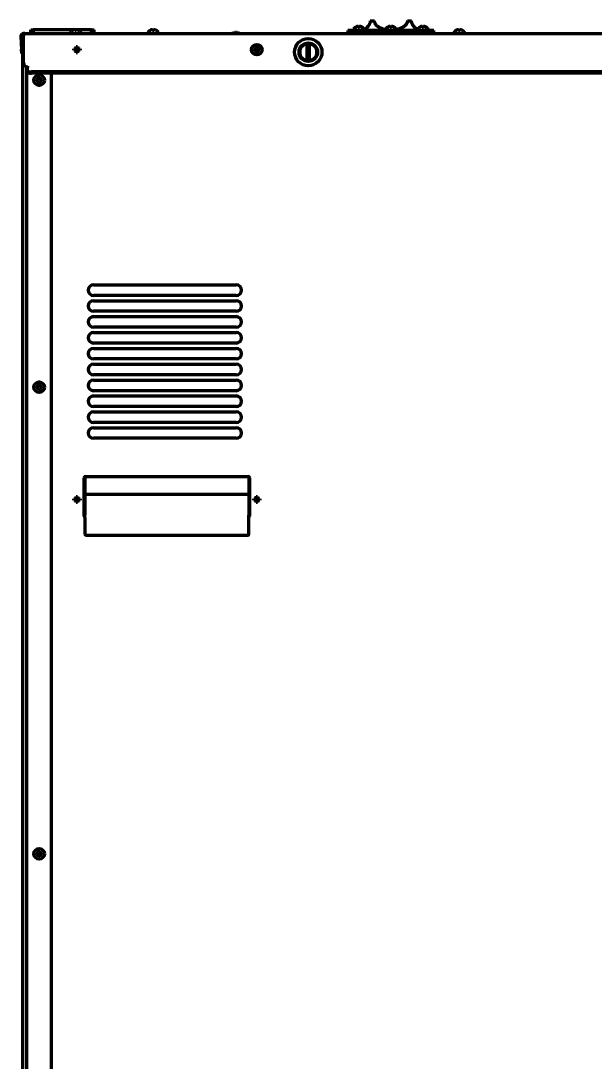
# Model space of a CAD drawing. Header units: inches. Extents: x -3077 to 7201, y 316 to 5463.
# Drawn here: x 6270 to 6705, y 2975 to 3762 of the extents above; entities that cross this region are included whole.
import ezdxf

# ---------------------------------------------------------------- set-up
doc = ezdxf.new("R2010")
doc.units = ezdxf.units.IN

msp = doc.modelspace()

# ---------------------------------------------------------------- linework, layer by layer
at = {"linetype": 'Continuous', "lineweight": 70}
for p, q in [((6277.71, 3755.26), (6279.71, 3755.26)), ((6277.71, 3752.26), (6277.71, 3755.26)), ((6310.62, 3755.26), (6279.71, 3755.26)), ((6279.71, 3752.26), (6279.71, 3755.26)), ((6312.21, 3755.26), (6311.21, 3755.26)), ((6323.71, 3755.26), (6312.79, 3755.26)), ((6323.71, 3755.26), (6325.71, 3755.26)), ((6323.71, 3752.26), (6323.71, 3755.26)), ((6325.71, 3752.26), (6325.71, 3755.26)), ((6521.96, 3755.36), (6521.96, 3755.16)), ((6523.66, 3757.2), (6523.66, 3757.23)), ((6528.26, 3757.23), (6528.26, 3757.2)), ((6529.96, 3755.16), (6529.96, 3755.36)), ((6530.21, 3754.96), (6530.21, 3754.75)), ((6534.59, 3761.96), (6537.71, 3761.96)), ((6546.21, 3755.36), (6546.21, 3755.16)), ((6547.91, 3757.2), (6547.91, 3757.23)), ((6552.51, 3757.23), (6552.51, 3757.2)), ((6554.21, 3755.16), (6554.21, 3755.36)), ((6562.71, 3761.96), (6565.82, 3761.96)), ((6570.21, 3754.75), (6570.21, 3754.96)), ((6570.45, 3755.36), (6570.45, 3755.16)), ((6572.15, 3757.2), (6572.15, 3757.23)), ((6576.75, 3757.23), (6576.75, 3757.2)), ((6578.45, 3755.16), (6578.45, 3755.36)), ((6270.21, 3750.15), (6270.73, 3740.25)), ((6271.21, 3750.2), (6271.73, 3740.3)), ((6271.71, 3750.76), (6272.38, 3750.76)), ((6271.71, 3750.76), (6271.71, 3747.76)), ((6271.71, 3749.16), (6272.21, 3749.16)), ((6271.71, 3740.68), (6271.71, 3749.16)), ((6273.21, 3752.26), (6272.21, 3752.26)), ((6272.21, 3730.26), (6272.21, 3750.26)), ((6273.21, 3752.26), (7162.21, 3752.26)), ((6307.71, 3752.86), (6307.71, 3752.66)), ((6309.41, 3754.7), (6309.41, 3754.73)), ((6314.01, 3754.73), (6314.01, 3754.7)), ((6315.71, 3752.66), (6315.71, 3752.86)), ((6366.31, 3752.86), (6366.31, 3752.66)), ((6368.01, 3754.7), (6368.01, 3754.73)), ((6372.61, 3754.73), (6372.61, 3754.7)), ((6374.31, 3752.66), (6374.31, 3752.86)), ((6431.08, 3752.73), (6431.08, 3752.75)), ((6432.58, 3752.73), (6432.58, 3753.13)), ((6433.33, 3753.13), (6433.33, 3752.73)), ((6434.83, 3752.75), (6434.83, 3752.73)), ((6533.71, 3753.26), (6517.21, 3753.26)), ((6517.21, 3753.26), (6517.21, 3752.26)), ((6582.71, 3754.76), (6517.71, 3754.76)), ((6517.71, 3754.76), (6517.71, 3753.26)), ((6583.21, 3753.26), (6533.71, 3753.26)), ((6582.71, 3753.26), (6582.71, 3754.76)), ((6583.21, 3752.26), (6583.21, 3753.26)), ((6597.91, 3752.86), (6597.91, 3752.66)), ((6599.61, 3754.7), (6599.61, 3754.73)), ((6604.21, 3754.73), (6604.21, 3754.7)), ((6605.91, 3752.66), (6605.91, 3752.86)), ((6270.88, 3737.26), (6270.73, 3740.25)), ((6271.73, 3740.3), (6271.88, 3737.31)), ((6310.41, 3740.16), (6310.41, 3740.66)), ((6310.41, 3739.66), (6310.41, 3740.16)), ((6315.01, 3740.66), (6315.01, 3740.16)), ((6315.01, 3740.16), (6315.01, 3739.66)), ((6446.41, 3740.16), (6446.41, 3740.66)), ((6446.41, 3739.66), (6446.41, 3740.16)), ((6451.01, 3740.66), (6451.01, 3740.16)), ((6451.01, 3740.16), (6451.01, 3739.66)), ((6270.88, 3737.26), (6271.88, 3737.31)), ((6271.71, 2085.76), (6271.71, 3737.28)), ((6274.51, 3727.33), (6274.51, 2426.36)), ((6275.19, 3727.76), (6275.19, 3727.26)), ((6275.21, 3727.76), (6275.19, 3727.76)), ((6275.21, 3727.76), (6275.21, 3726.79)), ((6275.21, 3724.15), (6275.21, 3726.79)), ((6275.21, 3724.15), (6275.21, 3723.18)), ((7157.21, 3723.37), (6278.21, 3723.37)), ((7157.21, 3722.41), (6278.21, 3722.41)), ((6281.81, 3717.16), (6281.81, 3717.66)), ((6281.81, 3716.66), (6281.81, 3717.16)), ((6286.41, 3717.66), (6286.41, 3717.16)), ((6286.41, 3717.16), (6286.41, 3716.66)), ((6293.41, 2424.36), (6293.41, 3722.41)), ((6325.21, 3562.36), (6433.21, 3562.36)), ((6433.21, 3554.36), (6325.21, 3554.36)), ((6325.21, 3550.36), (6433.21, 3550.36)), ((6433.21, 3542.36), (6325.21, 3542.36)), ((6325.21, 3538.36), (6433.21, 3538.36)), ((6433.21, 3530.36), (6325.21, 3530.36)), ((6325.21, 3526.36), (6433.21, 3526.36)), ((6433.21, 3518.36), (6325.21, 3518.36)), ((6325.21, 3514.36), (6433.21, 3514.36)), ((6433.21, 3506.36), (6325.21, 3506.36)), ((6325.21, 3502.36), (6433.21, 3502.36)), ((6433.21, 3494.36), (6325.21, 3494.36)), ((6325.21, 3490.36), (6433.21, 3490.36)), ((6281.81, 3484.96), (6281.81, 3485.46)), ((6281.81, 3484.46), (6281.81, 3484.96)), ((6286.41, 3485.46), (6286.41, 3484.96)), ((6286.41, 3484.96), (6286.41, 3484.46)), ((6433.21, 3482.36), (6325.21, 3482.36)), ((6325.21, 3478.36), (6433.21, 3478.36)), ((6433.21, 3470.36), (6325.21, 3470.36)), ((6325.21, 3466.36), (6433.21, 3466.36)), ((6433.21, 3458.36), (6325.21, 3458.36)), ((6325.21, 3454.36), (6433.21, 3454.36)), ((6433.21, 3446.36), (6325.21, 3446.36)), ((6318.21, 3387.61), (6318.21, 3416.61)), ((6318.71, 3417.47), (6318.71, 3388.8)), ((6319.21, 3417.61), (6442.21, 3417.61)), ((6442.71, 3417.47), (6442.71, 3388.8)), ((6443.21, 3416.61), (6443.21, 3387.61)), ((6442.71, 3403.93), (6318.71, 3403.93)), ((6310.41, 3400.16), (6310.41, 3400.66)), ((6310.41, 3399.66), (6310.41, 3400.16)), ((6315.01, 3400.66), (6315.01, 3400.16)), ((6315.01, 3400.16), (6315.01, 3399.66)), ((6446.41, 3400.16), (6446.41, 3400.66)), ((6446.41, 3399.66), (6446.41, 3400.16)), ((6451.01, 3400.66), (6451.01, 3400.16)), ((6451.01, 3400.16), (6451.01, 3399.66)), ((6318.31, 3386.92), (6318.68, 3387.29)), ((6318.4, 3387.01), (6318.71, 3387.32)), ((6318.71, 3388.8), (6318.71, 3388.36)), ((6318.71, 3386.46), (6318.71, 3388.36)), ((6318.71, 3386.46), (6318.71, 3374.09)), ((6442.71, 3388.8), (6442.71, 3388.36)), ((6442.71, 3386.46), (6442.71, 3388.36)), ((6443.01, 3387.01), (6442.71, 3387.32)), ((6442.71, 3374.09), (6442.71, 3386.46)), ((6443.1, 3386.92), (6442.73, 3387.29)), ((6318.71, 3374.05), (6318.71, 3374.09)), ((6319.71, 3373.09), (6441.71, 3373.09)), ((6319.71, 3373.05), (6441.71, 3373.05)), ((6442.71, 3374.05), (6442.71, 3374.09)), ((6281.81, 3132.26), (6281.81, 3132.76)), ((6281.81, 3131.76), (6281.81, 3132.26)), ((6286.41, 3132.76), (6286.41, 3132.26)), ((6286.41, 3132.26), (6286.41, 3131.76))]:
    msp.add_line(p, q, dxfattribs=at)
for centre, radius in [((6487.71, 3738.26), 10.33), ((6448.71, 3740.16), 4), ((6487.71, 3738.26), 7.01), ((6284.11, 3717.16), 4), ((6284.11, 3484.96), 4), ((6284.11, 3132.26), 4)]:
    msp.add_circle(centre, radius, dxfattribs=at)
for centre, radius, start, end in [((6522.36, 3755.36), 0.4, 149.69882, 180), ((6522.36, 3755.16), 0.4, 180, 270), ((6526.16, 3753.14), 4.8, 121.37271, 149.69882), ((6525.76, 3753.14), 4.8, 30.30118, 58.62729), ((6529.56, 3755.16), 0.4, 270, 0), ((6529.56, 3755.36), 0.4, 0, 30.30118), ((6546.61, 3755.36), 0.4, 149.69882, 180), ((6546.61, 3755.16), 0.4, 180, 270), ((6550.4, 3753.14), 4.8, 121.37271, 149.69882), ((6550.01, 3753.14), 4.8, 30.30118, 58.62729), ((6553.81, 3755.16), 0.4, 270, 0), ((6553.81, 3755.36), 0.4, 0, 30.30118), ((6570.85, 3755.36), 0.4, 149.69882, 180), ((6570.85, 3755.16), 0.4, 180, 270), ((6574.65, 3753.14), 4.8, 121.37271, 149.69882), ((6574.26, 3753.14), 4.8, 30.30118, 58.62729), ((6578.05, 3755.16), 0.4, 270, 0), ((6578.05, 3755.36), 0.4, 0, 30.30118), ((6272.21, 3750.26), 2, 90, 183), ((6272.21, 3750.26), 1, 90, 183), ((6273.71, 3749.16), 2, 145.56375, 180), ((6279.96, 3749.51), 3.75, 126.87, 132.83323), ((6308.11, 3752.86), 0.4, 149.69882, 180), ((6308.11, 3752.66), 0.4, 180, 270), ((6311.9, 3750.64), 4.8, 121.37271, 149.69882), ((6311.51, 3750.64), 4.8, 30.30118, 58.62729), ((6315.31, 3752.66), 0.4, 270, 0), ((6315.31, 3752.86), 0.4, 0, 30.30118), ((6366.71, 3752.86), 0.4, 149.69882, 180), ((6366.71, 3752.66), 0.4, 180, 270), ((6370.5, 3750.64), 4.8, 121.37271, 149.69882), ((6370.11, 3750.64), 4.8, 30.30118, 58.62729), ((6373.91, 3752.66), 0.4, 270, 0), ((6373.91, 3752.86), 0.4, 0, 30.30118), ((6432.96, 3749.51), 3.75, 120, 132.83323), ((6432.96, 3749.51), 3.73, 103.56267, 120.16679), ((6432.96, 3749.51), 3.25, 83.36926, 96.63074), ((6432.96, 3749.51), 3.73, 59.83321, 76.43733), ((6432.96, 3749.51), 3.75, 47.16677, 60), ((6598.31, 3752.86), 0.4, 149.69882, 180), ((6598.31, 3752.66), 0.4, 180, 270), ((6602.1, 3750.64), 4.8, 121.37271, 149.69882), ((6601.71, 3750.64), 4.8, 30.30118, 58.62729), ((6605.51, 3752.66), 0.4, 270, 0), ((6605.51, 3752.86), 0.4, 0, 30.30118), ((6312.71, 3740.16), 2.25, 166.93312, 193.07812), ((6312.71, 3740.16), 2.25, 347.07938, 13.15125), ((6487.71, 3738.26), 6.5, 98.84988, 261.15012), ((6487.71, 3738.26), 6.57, 81.24659, 98.75341), ((6487.71, 3738.26), 6.5, 278.84988, 81.15012), ((6487.71, 3738.26), 6.57, 261.24659, 278.75341), ((6275.21, 3730.26), 3, 180, 269.61802), ((6325.21, 3558.36), 4, 90, 270), ((6433.21, 3558.36), 4, 270, 90), ((6325.21, 3546.36), 4, 90, 270), ((6433.21, 3546.36), 4, 270, 90), ((6325.21, 3534.36), 4, 90, 270), ((6433.21, 3534.36), 4, 270, 90), ((6325.21, 3522.36), 4, 90, 270), ((6433.21, 3522.36), 4, 270, 90), ((6325.21, 3510.36), 4, 90, 270), ((6433.21, 3510.36), 4, 270, 90), ((6325.21, 3498.36), 4, 90, 270), ((6433.21, 3498.36), 4, 270, 90), ((6325.21, 3486.36), 4, 90, 270), ((6433.21, 3486.36), 4, 270, 90), ((6325.21, 3474.36), 4, 90, 270), ((6433.21, 3474.36), 4, 270, 90), ((6325.21, 3462.36), 4, 90, 270), ((6433.21, 3462.36), 4, 270, 90), ((6325.21, 3450.36), 4, 90, 270), ((6433.21, 3450.36), 4, 270, 90), ((6319.21, 3416.61), 1, 90, 180), ((6442.21, 3416.61), 1, 0, 90), ((6319.21, 3387.61), 1, 180, 240.00047), ((6442.21, 3387.61), 1, 300.00234, 0)]:
    msp.add_arc(centre, radius, start, end, dxfattribs=at)
for centre, major_axis, ratio, start_param, end_param in [((6432.33, 3749.51), (0, -3.64), 0.707107, 3.044426, 3.23876), ((6433.58, 3749.51), (0, 3.64), 0.707107, 6.186018, 6.380352), ((6278.21, 3724.15), (-3, 0), 0.258819, 0, 1.570796), ((6278.21, 3723.18), (3, 0), 0.258819, 3.141593, 4.712389), ((6318.7, 3385.32), (0.01, 2), 0.083873, 0.008605, 0.147661), ((6442.72, 3385.32), (-0.01, 2), 0.083873, 6.135524, 6.27458), ((6319.71, 3374.09), (-1, 0), 0.999391, 0, 1.570796), ((6319.71, 3374.05), (1, 0), 0.999391, 3.141593, 4.712389), ((6441.71, 3374.09), (-1, 0), 0.999391, 1.570796, 3.141593), ((6441.71, 3374.05), (1, 0), 0.999391, 4.712389, 6.283185)]:
    msp.add_ellipse(centre, major_axis=major_axis, ratio=ratio, start_param=start_param, end_param=end_param, dxfattribs=at)
for points in [[(6310.71, 3755.25), (6310.65, 3755.24), (6310.54, 3755.21), (6310.38, 3755.16), (6310.22, 3755.1), (6310.07, 3755.04), (6309.92, 3754.97), (6309.76, 3754.9), (6309.59, 3754.81), (6309.47, 3754.74), (6309.41, 3754.7)], [(6311.21, 3755.25), (6311.18, 3755.25), (6311.13, 3755.26), (6311.05, 3755.27), (6310.98, 3755.27), (6310.91, 3755.27), (6310.84, 3755.26), (6310.77, 3755.26), (6310.73, 3755.25), (6310.71, 3755.25)], [(6312.71, 3755.25), (6312.68, 3755.25), (6312.63, 3755.26), (6312.56, 3755.27), (6312.49, 3755.27), (6312.42, 3755.27), (6312.35, 3755.27), (6312.28, 3755.26), (6312.23, 3755.25), (6312.21, 3755.25)], [(6312.21, 3755.25), (6312.21, 3755.24), (6312.21, 3755.21), (6312.21, 3755.16), (6312.21, 3755.1), (6312.21, 3755.04), (6312.21, 3754.97), (6312.21, 3754.9), (6312.21, 3754.81), (6312.21, 3754.74), (6312.21, 3754.7)], [(6369.31, 3755.25), (6369.25, 3755.24), (6369.14, 3755.21), (6368.98, 3755.16), (6368.82, 3755.1), (6368.67, 3755.04), (6368.52, 3754.97), (6368.36, 3754.9), (6368.19, 3754.81), (6368.07, 3754.74), (6368.01, 3754.7)], [(6369.81, 3755.25), (6369.78, 3755.25), (6369.73, 3755.26), (6369.65, 3755.27), (6369.58, 3755.27), (6369.51, 3755.27), (6369.44, 3755.26), (6369.37, 3755.26), (6369.33, 3755.25), (6369.31, 3755.25)], [(6371.31, 3755.25), (6371.28, 3755.25), (6371.23, 3755.26), (6371.16, 3755.27), (6371.09, 3755.27), (6371.02, 3755.27), (6370.95, 3755.27), (6370.88, 3755.26), (6370.83, 3755.25), (6370.81, 3755.25)], [(6370.81, 3755.25), (6370.81, 3755.24), (6370.81, 3755.21), (6370.81, 3755.16), (6370.81, 3755.1), (6370.81, 3755.04), (6370.81, 3754.97), (6370.81, 3754.9), (6370.81, 3754.81), (6370.81, 3754.74), (6370.81, 3754.7)], [(6524.96, 3757.75), (6524.9, 3757.74), (6524.79, 3757.71), (6524.63, 3757.66), (6524.47, 3757.6), (6524.32, 3757.54), (6524.17, 3757.47), (6524.01, 3757.4), (6523.84, 3757.31), (6523.72, 3757.24), (6523.66, 3757.2)], [(6525.46, 3757.75), (6525.43, 3757.75), (6525.38, 3757.76), (6525.31, 3757.77), (6525.23, 3757.77), (6525.16, 3757.77), (6525.09, 3757.76), (6525.03, 3757.76), (6524.98, 3757.75), (6524.96, 3757.75)], [(6526.46, 3757.2), (6526.29, 3757.22), (6525.96, 3757.25), (6525.62, 3757.22), (6525.46, 3757.2)], [(6526.96, 3757.75), (6526.93, 3757.75), (6526.89, 3757.76), (6526.81, 3757.77), (6526.74, 3757.77), (6526.67, 3757.77), (6526.6, 3757.77), (6526.53, 3757.76), (6526.48, 3757.75), (6526.46, 3757.75)], [(6526.46, 3757.75), (6526.46, 3757.74), (6526.46, 3757.71), (6526.46, 3757.66), (6526.46, 3757.6), (6526.46, 3757.54), (6526.46, 3757.47), (6526.46, 3757.4), (6526.46, 3757.31), (6526.46, 3757.24), (6526.46, 3757.2)], [(6549.21, 3757.75), (6549.15, 3757.74), (6549.04, 3757.71), (6548.88, 3757.66), (6548.72, 3757.6), (6548.57, 3757.54), (6548.42, 3757.47), (6548.26, 3757.4), (6548.09, 3757.31), (6547.97, 3757.24), (6547.91, 3757.2)], [(6549.71, 3757.75), (6549.68, 3757.75), (6549.63, 3757.76), (6549.55, 3757.77), (6549.48, 3757.77), (6549.41, 3757.77), (6549.34, 3757.76), (6549.27, 3757.76), (6549.23, 3757.75), (6549.21, 3757.75)], [(6550.71, 3757.2), (6550.54, 3757.22), (6550.21, 3757.25), (6549.87, 3757.22), (6549.71, 3757.2)], [(6551.21, 3757.75), (6551.18, 3757.75), (6551.13, 3757.76), (6551.06, 3757.77), (6550.99, 3757.77), (6550.92, 3757.77), (6550.85, 3757.77), (6550.78, 3757.76), (6550.73, 3757.75), (6550.71, 3757.75)], [(6550.71, 3757.75), (6550.71, 3757.74), (6550.71, 3757.71), (6550.71, 3757.66), (6550.71, 3757.6), (6550.71, 3757.54), (6550.71, 3757.47), (6550.71, 3757.4), (6550.71, 3757.31), (6550.71, 3757.24), (6550.71, 3757.2)], [(6573.45, 3757.75), (6573.4, 3757.74), (6573.29, 3757.71), (6573.13, 3757.66), (6572.97, 3757.6), (6572.82, 3757.54), (6572.66, 3757.47), (6572.51, 3757.4), (6572.34, 3757.31), (6572.22, 3757.24), (6572.15, 3757.2)], [(6573.95, 3757.75), (6573.93, 3757.75), (6573.88, 3757.76), (6573.8, 3757.77), (6573.73, 3757.77), (6573.66, 3757.77), (6573.59, 3757.76), (6573.52, 3757.76), (6573.48, 3757.75), (6573.45, 3757.75)], [(6574.95, 3757.2), (6574.79, 3757.22), (6574.45, 3757.25), (6574.12, 3757.22), (6573.95, 3757.2)], [(6575.45, 3757.75), (6575.43, 3757.75), (6575.38, 3757.76), (6575.31, 3757.77), (6575.24, 3757.77), (6575.17, 3757.77), (6575.1, 3757.77), (6575.03, 3757.76), (6574.98, 3757.75), (6574.95, 3757.75)], [(6574.95, 3757.75), (6574.95, 3757.74), (6574.95, 3757.71), (6574.95, 3757.66), (6574.95, 3757.6), (6574.95, 3757.54), (6574.95, 3757.47), (6574.95, 3757.4), (6574.95, 3757.31), (6574.95, 3757.24), (6574.95, 3757.2)], [(6600.91, 3755.25), (6600.85, 3755.24), (6600.74, 3755.21), (6600.58, 3755.16), (6600.42, 3755.1), (6600.27, 3755.04), (6600.12, 3754.97), (6599.96, 3754.9), (6599.79, 3754.81), (6599.67, 3754.74), (6599.61, 3754.7)], [(6601.41, 3755.25), (6601.38, 3755.25), (6601.33, 3755.26), (6601.25, 3755.27), (6601.18, 3755.27), (6601.11, 3755.27), (6601.04, 3755.26), (6600.97, 3755.26), (6600.93, 3755.25), (6600.91, 3755.25)], [(6602.91, 3755.25), (6602.88, 3755.25), (6602.83, 3755.26), (6602.76, 3755.27), (6602.69, 3755.27), (6602.62, 3755.27), (6602.55, 3755.27), (6602.48, 3755.26), (6602.43, 3755.25), (6602.41, 3755.25)], [(6602.41, 3755.25), (6602.41, 3755.24), (6602.41, 3755.21), (6602.41, 3755.16), (6602.41, 3755.1), (6602.41, 3755.04), (6602.41, 3754.97), (6602.41, 3754.9), (6602.41, 3754.81), (6602.41, 3754.74), (6602.41, 3754.7)], [(6272.21, 3750.26), (6272.23, 3750.33), (6272.27, 3750.47), (6272.34, 3750.67), (6272.41, 3750.88), (6272.47, 3751.07), (6272.54, 3751.26), (6272.61, 3751.43), (6272.67, 3751.6), (6272.74, 3751.74), (6272.81, 3751.88), (6272.87, 3751.99), (6272.94, 3752.09), (6273.01, 3752.16), (6273.07, 3752.22), (6273.14, 3752.25), (6273.18, 3752.26), (6273.21, 3752.26)], [(6312.21, 3754.7), (6312.04, 3754.72), (6311.71, 3754.75), (6311.37, 3754.72), (6311.21, 3754.7)], [(6370.81, 3754.7), (6370.64, 3754.72), (6370.31, 3754.75), (6369.97, 3754.72), (6369.81, 3754.7)], [(6602.41, 3754.7), (6602.24, 3754.72), (6601.91, 3754.75), (6601.57, 3754.72), (6601.41, 3754.7)], [(6311.71, 3739.66), (6311.65, 3739.66), (6311.54, 3739.66), (6311.38, 3739.66), (6311.22, 3739.66), (6311.07, 3739.66), (6310.92, 3739.66), (6310.76, 3739.66), (6310.59, 3739.66), (6310.47, 3739.66), (6310.41, 3739.66)], [(6311.71, 3740.66), (6311.73, 3740.68), (6311.78, 3740.73), (6311.85, 3740.8), (6311.92, 3740.87), (6311.99, 3740.94), (6312.06, 3741.01), (6312.13, 3741.09), (6312.18, 3741.13), (6312.21, 3741.16)], [(6312.21, 3739.16), (6312.18, 3739.18), (6312.13, 3739.23), (6312.05, 3739.31), (6311.98, 3739.38), (6311.91, 3739.45), (6311.84, 3739.52), (6311.77, 3739.59), (6311.73, 3739.63), (6311.71, 3739.66)], [(6312.21, 3741.16), (6312.21, 3741.21), (6312.21, 3741.32), (6312.21, 3741.48), (6312.21, 3741.64), (6312.21, 3741.8), (6312.21, 3741.95), (6312.21, 3742.1), (6312.21, 3742.27), (6312.21, 3742.39), (6312.21, 3742.46)], [(6312.21, 3742.46), (6312.37, 3742.46), (6312.71, 3742.46), (6313.04, 3742.46), (6313.21, 3742.46)], [(6313.21, 3741.16), (6313.23, 3741.13), (6313.28, 3741.08), (6313.36, 3741.01), (6313.43, 3740.93), (6313.5, 3740.86), (6313.57, 3740.79), (6313.64, 3740.73), (6313.68, 3740.68), (6313.71, 3740.66)], [(6313.71, 3739.66), (6313.68, 3739.63), (6313.63, 3739.59), (6313.56, 3739.51), (6313.49, 3739.44), (6313.42, 3739.37), (6313.35, 3739.3), (6313.28, 3739.23), (6313.23, 3739.18), (6313.21, 3739.16)], [(6313.71, 3740.66), (6313.76, 3740.66), (6313.87, 3740.66), (6314.03, 3740.66), (6314.19, 3740.66), (6314.34, 3740.66), (6314.5, 3740.66), (6314.65, 3740.66), (6314.82, 3740.66), (6314.94, 3740.66), (6315.01, 3740.66)], [(6447.71, 3739.66), (6447.65, 3739.66), (6447.54, 3739.66), (6447.38, 3739.66), (6447.22, 3739.66), (6447.07, 3739.66), (6446.92, 3739.66), (6446.76, 3739.66), (6446.59, 3739.66), (6446.47, 3739.66), (6446.41, 3739.66)], [(6447.71, 3740.66), (6447.73, 3740.68), (6447.78, 3740.73), (6447.85, 3740.8), (6447.92, 3740.87), (6447.99, 3740.94), (6448.06, 3741.01), (6448.13, 3741.08), (6448.18, 3741.13), (6448.21, 3741.16)], [(6448.21, 3739.16), (6448.18, 3739.18), (6448.13, 3739.23), (6448.05, 3739.31), (6447.98, 3739.38), (6447.91, 3739.45), (6447.84, 3739.52), (6447.77, 3739.59), (6447.73, 3739.63), (6447.71, 3739.66)], [(6448.21, 3741.16), (6448.21, 3741.21), (6448.21, 3741.32), (6448.21, 3741.48), (6448.21, 3741.64), (6448.21, 3741.79), (6448.21, 3741.95), (6448.21, 3742.1), (6448.21, 3742.27), (6448.21, 3742.39), (6448.21, 3742.46)], [(6448.21, 3742.46), (6448.37, 3742.46), (6448.71, 3742.46), (6449.04, 3742.46), (6449.21, 3742.46)], [(6449.21, 3741.16), (6449.23, 3741.13), (6449.28, 3741.08), (6449.36, 3741), (6449.43, 3740.93), (6449.5, 3740.86), (6449.57, 3740.79), (6449.64, 3740.72), (6449.68, 3740.68), (6449.71, 3740.66)], [(6449.71, 3739.66), (6449.68, 3739.63), (6449.63, 3739.58), (6449.56, 3739.51), (6449.49, 3739.44), (6449.42, 3739.37), (6449.35, 3739.3), (6449.28, 3739.23), (6449.23, 3739.18), (6449.21, 3739.16)], [(6449.71, 3740.66), (6449.76, 3740.66), (6449.87, 3740.66), (6450.03, 3740.66), (6450.19, 3740.66), (6450.34, 3740.66), (6450.5, 3740.66), (6450.65, 3740.66), (6450.82, 3740.66), (6450.94, 3740.66), (6451.01, 3740.66)], [(6486.71, 3744.68), (6486.71, 3744.41), (6486.71, 3743.9), (6486.71, 3743.19), (6486.71, 3742.54), (6486.71, 3741.94), (6486.71, 3741.39), (6486.71, 3740.88), (6486.71, 3740.42), (6486.71, 3740), (6486.71, 3739.63), (6486.71, 3739.29), (6486.71, 3739), (6486.71, 3738.74), (6486.71, 3738.5), (6486.71, 3738.25), (6486.71, 3738.01), (6486.71, 3737.76), (6486.71, 3737.51), (6486.71, 3737.22), (6486.71, 3736.88), (6486.71, 3736.51), (6486.71, 3736.09), (6486.71, 3735.63), (6486.71, 3735.12), (6486.71, 3734.57), (6486.71, 3733.97), (6486.71, 3733.32), (6486.71, 3732.61), (6486.71, 3732.1), (6486.71, 3731.83)], [(6488.71, 3731.83), (6488.71, 3732.1), (6488.71, 3732.61), (6488.71, 3733.32), (6488.71, 3733.97), (6488.71, 3734.57), (6488.71, 3735.13), (6488.71, 3735.63), (6488.71, 3736.09), (6488.71, 3736.51), (6488.71, 3736.89), (6488.71, 3737.22), (6488.71, 3737.51), (6488.71, 3737.77), (6488.71, 3738.01), (6488.71, 3738.26), (6488.71, 3738.5), (6488.71, 3738.75), (6488.71, 3739), (6488.71, 3739.29), (6488.71, 3739.63), (6488.71, 3740), (6488.71, 3740.42), (6488.71, 3740.88), (6488.71, 3741.39), (6488.71, 3741.94), (6488.71, 3742.54), (6488.71, 3743.19), (6488.71, 3743.9), (6488.71, 3744.41), (6488.71, 3744.68)], [(6313.21, 3737.86), (6313.04, 3737.86), (6312.71, 3737.86), (6312.37, 3737.86), (6312.21, 3737.86)], [(6313.21, 3739.16), (6313.21, 3739.1), (6313.21, 3738.99), (6313.21, 3738.83), (6313.21, 3738.67), (6313.21, 3738.52), (6313.21, 3738.37), (6313.21, 3738.21), (6313.21, 3738.04), (6313.21, 3737.92), (6313.21, 3737.86)], [(6449.21, 3737.86), (6449.04, 3737.86), (6448.71, 3737.86), (6448.37, 3737.86), (6448.21, 3737.86)], [(6449.21, 3739.16), (6449.21, 3739.1), (6449.21, 3738.99), (6449.21, 3738.83), (6449.21, 3738.67), (6449.21, 3738.52), (6449.21, 3738.37), (6449.21, 3738.21), (6449.21, 3738.04), (6449.21, 3737.92), (6449.21, 3737.86)], [(6283.11, 3716.66), (6283.05, 3716.66), (6282.94, 3716.66), (6282.78, 3716.66), (6282.62, 3716.66), (6282.47, 3716.66), (6282.32, 3716.66), (6282.16, 3716.66), (6281.99, 3716.66), (6281.87, 3716.66), (6281.81, 3716.66)], [(6283.11, 3717.66), (6283.13, 3717.68), (6283.18, 3717.73), (6283.25, 3717.8), (6283.32, 3717.87), (6283.39, 3717.94), (6283.46, 3718.01), (6283.53, 3718.08), (6283.58, 3718.13), (6283.61, 3718.16)], [(6283.61, 3716.16), (6283.58, 3716.18), (6283.53, 3716.23), (6283.45, 3716.31), (6283.38, 3716.38), (6283.31, 3716.45), (6283.24, 3716.52), (6283.17, 3716.59), (6283.13, 3716.63), (6283.11, 3716.66)], [(6283.61, 3718.16), (6283.61, 3718.21), (6283.61, 3718.32), (6283.61, 3718.48), (6283.61, 3718.64), (6283.61, 3718.79), (6283.61, 3718.95), (6283.61, 3719.1), (6283.61, 3719.27), (6283.61, 3719.39), (6283.61, 3719.46)], [(6283.61, 3719.46), (6283.77, 3719.46), (6284.11, 3719.46), (6284.44, 3719.46), (6284.61, 3719.46)], [(6284.61, 3718.16), (6284.63, 3718.13), (6284.68, 3718.08), (6284.76, 3718), (6284.83, 3717.93), (6284.9, 3717.86), (6284.97, 3717.79), (6285.04, 3717.72), (6285.08, 3717.68), (6285.11, 3717.66)], [(6285.11, 3716.66), (6285.08, 3716.63), (6285.03, 3716.58), (6284.96, 3716.51), (6284.89, 3716.44), (6284.82, 3716.37), (6284.75, 3716.3), (6284.68, 3716.23), (6284.63, 3716.18), (6284.61, 3716.16)], [(6284.61, 3716.16), (6284.61, 3716.1), (6284.61, 3715.99), (6284.61, 3715.83), (6284.61, 3715.67), (6284.61, 3715.52), (6284.61, 3715.37), (6284.61, 3715.21), (6284.61, 3715.04), (6284.61, 3714.92), (6284.61, 3714.86)], [(6285.11, 3717.66), (6285.16, 3717.66), (6285.27, 3717.66), (6285.43, 3717.66), (6285.59, 3717.66), (6285.74, 3717.66), (6285.9, 3717.66), (6286.05, 3717.66), (6286.22, 3717.66), (6286.34, 3717.66), (6286.41, 3717.66)], [(6284.61, 3714.86), (6284.44, 3714.86), (6284.11, 3714.86), (6283.77, 3714.86), (6283.61, 3714.86)], [(6283.11, 3484.46), (6283.05, 3484.46), (6282.94, 3484.46), (6282.78, 3484.46), (6282.62, 3484.46), (6282.47, 3484.46), (6282.32, 3484.46), (6282.16, 3484.46), (6281.99, 3484.46), (6281.87, 3484.46), (6281.81, 3484.46)], [(6283.11, 3485.46), (6283.13, 3485.48), (6283.18, 3485.53), (6283.25, 3485.6), (6283.32, 3485.67), (6283.39, 3485.74), (6283.46, 3485.81), (6283.53, 3485.88), (6283.58, 3485.93), (6283.61, 3485.96)], [(6283.61, 3483.96), (6283.58, 3483.98), (6283.53, 3484.03), (6283.45, 3484.11), (6283.38, 3484.18), (6283.31, 3484.25), (6283.24, 3484.32), (6283.17, 3484.39), (6283.13, 3484.43), (6283.11, 3484.46)], [(6283.61, 3485.96), (6283.61, 3486.01), (6283.61, 3486.12), (6283.61, 3486.28), (6283.61, 3486.44), (6283.61, 3486.59), (6283.61, 3486.75), (6283.61, 3486.9), (6283.61, 3487.07), (6283.61, 3487.19), (6283.61, 3487.26)], [(6283.61, 3487.26), (6283.77, 3487.26), (6284.11, 3487.26), (6284.44, 3487.26), (6284.61, 3487.26)], [(6284.61, 3482.66), (6284.44, 3482.66), (6284.11, 3482.66), (6283.77, 3482.66), (6283.61, 3482.66)], [(6284.61, 3485.96), (6284.63, 3485.93), (6284.68, 3485.88), (6284.76, 3485.8), (6284.83, 3485.73), (6284.9, 3485.66), (6284.97, 3485.59), (6285.04, 3485.52), (6285.08, 3485.48), (6285.11, 3485.46)], [(6285.11, 3484.46), (6285.08, 3484.43), (6285.03, 3484.38), (6284.96, 3484.31), (6284.89, 3484.24), (6284.82, 3484.17), (6284.75, 3484.1), (6284.68, 3484.03), (6284.63, 3483.98), (6284.61, 3483.96)], [(6284.61, 3483.96), (6284.61, 3483.9), (6284.61, 3483.79), (6284.61, 3483.63), (6284.61, 3483.47), (6284.61, 3483.32), (6284.61, 3483.17), (6284.61, 3483.01), (6284.61, 3482.84), (6284.61, 3482.72), (6284.61, 3482.66)], [(6285.11, 3485.46), (6285.16, 3485.46), (6285.27, 3485.46), (6285.43, 3485.46), (6285.59, 3485.46), (6285.74, 3485.46), (6285.9, 3485.46), (6286.05, 3485.46), (6286.22, 3485.46), (6286.34, 3485.46), (6286.41, 3485.46)], [(6311.71, 3400.66), (6311.73, 3400.68), (6311.78, 3400.73), (6311.85, 3400.8), (6311.92, 3400.87), (6311.99, 3400.94), (6312.06, 3401.01), (6312.13, 3401.09), (6312.18, 3401.13), (6312.21, 3401.16)], [(6312.21, 3401.16), (6312.21, 3401.21), (6312.21, 3401.32), (6312.21, 3401.48), (6312.21, 3401.64), (6312.21, 3401.8), (6312.21, 3401.95), (6312.21, 3402.1), (6312.21, 3402.27), (6312.21, 3402.39), (6312.21, 3402.46)], [(6312.21, 3402.46), (6312.37, 3402.46), (6312.71, 3402.46), (6313.04, 3402.46), (6313.21, 3402.46)], [(6313.21, 3401.16), (6313.23, 3401.13), (6313.28, 3401.08), (6313.36, 3401.01), (6313.43, 3400.93), (6313.5, 3400.86), (6313.57, 3400.79), (6313.64, 3400.73), (6313.68, 3400.68), (6313.71, 3400.66)], [(6447.71, 3400.66), (6447.73, 3400.68), (6447.78, 3400.73), (6447.85, 3400.8), (6447.92, 3400.87), (6447.99, 3400.94), (6448.06, 3401.01), (6448.13, 3401.09), (6448.18, 3401.13), (6448.21, 3401.16)], [(6448.21, 3401.16), (6448.21, 3401.21), (6448.21, 3401.32), (6448.21, 3401.48), (6448.21, 3401.64), (6448.21, 3401.8), (6448.21, 3401.95), (6448.21, 3402.1), (6448.21, 3402.27), (6448.21, 3402.39), (6448.21, 3402.46)], [(6448.21, 3402.46), (6448.37, 3402.46), (6448.71, 3402.46), (6449.04, 3402.46), (6449.21, 3402.46)], [(6449.21, 3401.16), (6449.23, 3401.13), (6449.28, 3401.08), (6449.36, 3401.01), (6449.43, 3400.93), (6449.5, 3400.86), (6449.57, 3400.79), (6449.64, 3400.73), (6449.68, 3400.68), (6449.71, 3400.66)], [(6311.71, 3399.66), (6311.65, 3399.66), (6311.54, 3399.66), (6311.38, 3399.66), (6311.22, 3399.66), (6311.07, 3399.66), (6310.92, 3399.66), (6310.76, 3399.66), (6310.59, 3399.66), (6310.47, 3399.66), (6310.41, 3399.66)], [(6312.21, 3399.16), (6312.18, 3399.18), (6312.13, 3399.23), (6312.05, 3399.31), (6311.98, 3399.38), (6311.91, 3399.45), (6311.84, 3399.52), (6311.77, 3399.59), (6311.73, 3399.63), (6311.71, 3399.66)], [(6313.21, 3397.86), (6313.04, 3397.86), (6312.71, 3397.86), (6312.37, 3397.86), (6312.21, 3397.86)], [(6313.71, 3399.66), (6313.68, 3399.63), (6313.63, 3399.59), (6313.56, 3399.51), (6313.49, 3399.44), (6313.42, 3399.37), (6313.35, 3399.3), (6313.28, 3399.23), (6313.23, 3399.18), (6313.21, 3399.16)], [(6313.21, 3399.16), (6313.21, 3399.1), (6313.21, 3398.99), (6313.21, 3398.83), (6313.21, 3398.67), (6313.21, 3398.52), (6313.21, 3398.37), (6313.21, 3398.21), (6313.21, 3398.04), (6313.21, 3397.92), (6313.21, 3397.86)], [(6313.71, 3400.66), (6313.76, 3400.66), (6313.87, 3400.66), (6314.03, 3400.66), (6314.19, 3400.66), (6314.34, 3400.66), (6314.5, 3400.66), (6314.65, 3400.66), (6314.82, 3400.66), (6314.94, 3400.66), (6315.01, 3400.66)], [(6447.71, 3399.66), (6447.65, 3399.66), (6447.54, 3399.66), (6447.38, 3399.66), (6447.22, 3399.66), (6447.07, 3399.66), (6446.92, 3399.66), (6446.76, 3399.66), (6446.59, 3399.66), (6446.47, 3399.66), (6446.41, 3399.66)], [(6448.21, 3399.16), (6448.18, 3399.18), (6448.13, 3399.23), (6448.05, 3399.31), (6447.98, 3399.38), (6447.91, 3399.45), (6447.84, 3399.52), (6447.77, 3399.59), (6447.73, 3399.63), (6447.71, 3399.66)], [(6449.21, 3397.86), (6449.04, 3397.86), (6448.71, 3397.86), (6448.37, 3397.86), (6448.21, 3397.86)], [(6449.71, 3399.66), (6449.68, 3399.63), (6449.63, 3399.59), (6449.56, 3399.51), (6449.49, 3399.44), (6449.42, 3399.37), (6449.35, 3399.3), (6449.28, 3399.23), (6449.23, 3399.18), (6449.21, 3399.16)], [(6449.21, 3399.16), (6449.21, 3399.1), (6449.21, 3398.99), (6449.21, 3398.83), (6449.21, 3398.67), (6449.21, 3398.52), (6449.21, 3398.37), (6449.21, 3398.21), (6449.21, 3398.04), (6449.21, 3397.92), (6449.21, 3397.86)], [(6449.71, 3400.66), (6449.76, 3400.66), (6449.87, 3400.66), (6450.03, 3400.66), (6450.19, 3400.66), (6450.34, 3400.66), (6450.5, 3400.66), (6450.65, 3400.66), (6450.82, 3400.66), (6450.94, 3400.66), (6451.01, 3400.66)], [(6318.69, 3387.29), (6318.68, 3387.29), (6318.68, 3387.29), (6318.68, 3387.29)], [(6442.73, 3387.29), (6442.73, 3387.29), (6442.73, 3387.29), (6442.73, 3387.29)], [(6283.11, 3132.76), (6283.13, 3132.78), (6283.18, 3132.83), (6283.25, 3132.9), (6283.32, 3132.97), (6283.39, 3133.04), (6283.46, 3133.11), (6283.53, 3133.18), (6283.58, 3133.23), (6283.61, 3133.26)], [(6283.61, 3133.26), (6283.61, 3133.31), (6283.61, 3133.42), (6283.61, 3133.58), (6283.61, 3133.74), (6283.61, 3133.89), (6283.61, 3134.05), (6283.61, 3134.2), (6283.61, 3134.37), (6283.61, 3134.49), (6283.61, 3134.56)], [(6283.61, 3134.56), (6283.77, 3134.56), (6284.11, 3134.56), (6284.44, 3134.56), (6284.61, 3134.56)], [(6284.61, 3133.26), (6284.63, 3133.23), (6284.68, 3133.18), (6284.76, 3133.1), (6284.83, 3133.03), (6284.9, 3132.96), (6284.97, 3132.89), (6285.04, 3132.82), (6285.08, 3132.78), (6285.11, 3132.76)], [(6283.11, 3131.76), (6283.05, 3131.76), (6282.94, 3131.76), (6282.78, 3131.76), (6282.62, 3131.76), (6282.47, 3131.76), (6282.32, 3131.76), (6282.16, 3131.76), (6281.99, 3131.76), (6281.87, 3131.76), (6281.81, 3131.76)], [(6283.61, 3131.26), (6283.58, 3131.28), (6283.53, 3131.33), (6283.45, 3131.41), (6283.38, 3131.48), (6283.31, 3131.55), (6283.24, 3131.62), (6283.17, 3131.69), (6283.13, 3131.73), (6283.11, 3131.76)], [(6284.61, 3129.96), (6284.44, 3129.96), (6284.11, 3129.96), (6283.77, 3129.96), (6283.61, 3129.96)], [(6285.11, 3131.76), (6285.08, 3131.73), (6285.03, 3131.68), (6284.96, 3131.61), (6284.89, 3131.54), (6284.82, 3131.47), (6284.75, 3131.4), (6284.68, 3131.33), (6284.63, 3131.28), (6284.61, 3131.26)], [(6284.61, 3131.26), (6284.61, 3131.2), (6284.61, 3131.09), (6284.61, 3130.93), (6284.61, 3130.77), (6284.61, 3130.62), (6284.61, 3130.47), (6284.61, 3130.31), (6284.61, 3130.14), (6284.61, 3130.02), (6284.61, 3129.96)], [(6285.11, 3132.76), (6285.16, 3132.76), (6285.27, 3132.76), (6285.43, 3132.76), (6285.59, 3132.76), (6285.74, 3132.76), (6285.9, 3132.76), (6286.05, 3132.76), (6286.22, 3132.76), (6286.34, 3132.76), (6286.41, 3132.76)]]:
    msp.add_open_spline(points, degree=3, dxfattribs=at)
for points, knots in [([(6311.21, 3754.7), (6311.21, 3754.83), (6311.21, 3754.93), (6311.21, 3755.07), (6311.21, 3755.11), (6311.21, 3755.19), (6311.21, 3755.22), (6311.21, 3755.25)], [0, 0, 0, 0, 0.5, 0.5, 0.75, 0.75, 1, 1, 1, 1]), ([(6314.01, 3754.7), (6313.8, 3754.83), (6313.59, 3754.93), (6313.27, 3755.07), (6313.16, 3755.11), (6312.93, 3755.19), (6312.82, 3755.22), (6312.71, 3755.25)], [0, 0, 0, 0, 0.5, 0.5, 0.75, 0.75, 1, 1, 1, 1]), ([(6369.81, 3754.7), (6369.81, 3754.83), (6369.81, 3754.93), (6369.81, 3755.07), (6369.81, 3755.11), (6369.81, 3755.19), (6369.81, 3755.22), (6369.81, 3755.25)], [0, 0, 0, 0, 0.5, 0.5, 0.75, 0.75, 1, 1, 1, 1]), ([(6372.61, 3754.7), (6372.4, 3754.83), (6372.19, 3754.93), (6371.87, 3755.07), (6371.76, 3755.11), (6371.53, 3755.19), (6371.42, 3755.22), (6371.31, 3755.25)], [0, 0, 0, 0, 0.5, 0.5, 0.75, 0.75, 1, 1, 1, 1]), ([(6525.46, 3757.2), (6525.46, 3757.33), (6525.46, 3757.43), (6525.46, 3757.57), (6525.46, 3757.61), (6525.46, 3757.69), (6525.46, 3757.72), (6525.46, 3757.75)], [0, 0, 0, 0, 0.5, 0.5, 0.75, 0.75, 1, 1, 1, 1]), ([(6528.26, 3757.2), (6528.05, 3757.33), (6527.84, 3757.43), (6527.52, 3757.57), (6527.41, 3757.61), (6527.19, 3757.69), (6527.07, 3757.72), (6526.96, 3757.75)], [0, 0, 0, 0, 0.5, 0.5, 0.75, 0.75, 1, 1, 1, 1]), ([(6534.59, 3761.96), (6534.59, 3761.78), (6534.58, 3761.61), (6534.55, 3761.27), (6534.52, 3761.11), (6534.48, 3760.9), (6534.47, 3760.86), (6534.45, 3760.78), (6534.42, 3760.66), (6534.39, 3760.55), (6534.32, 3760.32), (6534.26, 3760.17), (6534.15, 3759.88), (6534.09, 3759.74), (6533.97, 3759.47), (6533.9, 3759.34), (6533.77, 3759.09), (6533.7, 3758.97), (6533.56, 3758.74), (6533.49, 3758.62), (6533.35, 3758.41), (6533.28, 3758.3), (6533.17, 3758.14), (6533.11, 3758.07), (6533.06, 3757.99), (6533.02, 3757.95), (6533.01, 3757.92), (6532.84, 3757.7), (6532.7, 3757.52), (6532.42, 3757.19), (6532.29, 3757.03), (6532.02, 3756.74), (6531.9, 3756.6), (6531.71, 3756.41), (6531.65, 3756.35), (6531.57, 3756.26), (6531.54, 3756.23), (6531.48, 3756.17), (6531.45, 3756.14), (6531.31, 3756), (6531.21, 3755.9), (6531.01, 3755.71), (6530.92, 3755.63), (6530.76, 3755.47), (6530.68, 3755.4), (6530.55, 3755.28), (6530.49, 3755.22), (6530.43, 3755.16), (6530.41, 3755.15), (6530.39, 3755.13), (6530.36, 3755.1), (6530.33, 3755.07), (6530.27, 3755.02), (6530.25, 3755), (6530.22, 3754.97), (6530.22, 3754.97), (6530.21, 3754.96), (6530.21, 3754.96), (6530.21, 3754.96)], [0, 0, 0, 0, 0.031276, 0.031276, 0.062553, 0.062553, 0.070372, 0.070372, 0.078191, 0.093829, 0.093829, 0.125106, 0.125106, 0.156382, 0.156382, 0.187658, 0.187658, 0.218935, 0.218935, 0.250211, 0.250211, 0.281488, 0.281488, 0.297126, 0.304945, 0.304945, 0.312764, 0.312764, 0.375317, 0.375317, 0.437869, 0.437869, 0.500422, 0.500422, 0.531699, 0.531699, 0.547337, 0.547337, 0.562975, 0.562975, 0.625528, 0.625528, 0.688081, 0.688081, 0.750633, 0.750633, 0.813186, 0.813186, 0.828824, 0.828824, 0.844463, 0.875739, 0.875739, 0.938292, 0.938292, 0.969568, 0.969568, 1, 1, 1, 1]), ([(6546.31, 3755.31), (6546.27, 3755.32), (6546.22, 3755.33), (6545.85, 3755.4), (6545.53, 3755.47), (6544.89, 3755.63), (6544.58, 3755.71), (6543.95, 3755.9), (6543.64, 3756), (6543.26, 3756.14), (6543.19, 3756.17), (6543.04, 3756.23), (6542.81, 3756.31), (6542.59, 3756.41), (6542.16, 3756.6), (6541.87, 3756.73), (6541.32, 3757.03), (6541.05, 3757.18), (6540.53, 3757.52), (6540.28, 3757.7), (6539.97, 3757.94), (6539.91, 3757.99), (6539.79, 3758.09), (6539.73, 3758.14), (6539.56, 3758.3), (6539.45, 3758.4), (6539.23, 3758.62), (6539.12, 3758.73), (6538.91, 3758.97), (6538.81, 3759.09), (6538.69, 3759.25), (6538.67, 3759.28), (6538.62, 3759.34), (6538.55, 3759.44), (6538.49, 3759.54), (6538.36, 3759.74), (6538.28, 3759.88), (6538.13, 3760.17), (6538.06, 3760.31), (6537.98, 3760.51), (6537.97, 3760.54), (6537.94, 3760.62), (6537.93, 3760.66), (6537.89, 3760.78), (6537.86, 3760.86), (6537.8, 3761.1), (6537.76, 3761.27), (6537.74, 3761.48), (6537.73, 3761.52), (6537.72, 3761.61), (6537.72, 3761.65), (6537.71, 3761.78), (6537.71, 3761.87), (6537.71, 3761.96)], [0, 0, 0, 0, 0.011084, 0.011084, 0.093494, 0.093494, 0.175903, 0.175903, 0.258313, 0.258313, 0.278915, 0.278915, 0.299518, 0.340723, 0.340723, 0.423132, 0.423132, 0.505542, 0.505542, 0.587952, 0.587952, 0.608554, 0.608554, 0.629157, 0.629157, 0.670361, 0.670361, 0.711566, 0.711566, 0.752771, 0.752771, 0.763072, 0.763072, 0.773373, 0.793976, 0.793976, 0.835181, 0.835181, 0.876386, 0.876386, 0.886687, 0.886687, 0.896988, 0.896988, 0.91759, 0.91759, 0.958795, 0.958795, 0.969096, 0.969096, 0.979398, 0.979398, 1, 1, 1, 1]), ([(6549.71, 3757.2), (6549.71, 3757.33), (6549.71, 3757.43), (6549.71, 3757.57), (6549.71, 3757.61), (6549.71, 3757.69), (6549.71, 3757.72), (6549.71, 3757.75)], [0, 0, 0, 0, 0.5, 0.5, 0.75, 0.75, 1, 1, 1, 1]), ([(6552.51, 3757.2), (6552.3, 3757.33), (6552.09, 3757.43), (6551.77, 3757.57), (6551.66, 3757.61), (6551.43, 3757.69), (6551.32, 3757.72), (6551.21, 3757.75)], [0, 0, 0, 0, 0.5, 0.5, 0.75, 0.75, 1, 1, 1, 1]), ([(6562.71, 3761.96), (6562.71, 3761.78), (6562.69, 3761.61), (6562.65, 3761.27), (6562.61, 3761.11), (6562.56, 3760.9), (6562.55, 3760.86), (6562.52, 3760.78), (6562.48, 3760.66), (6562.44, 3760.55), (6562.35, 3760.32), (6562.28, 3760.17), (6562.13, 3759.88), (6562.05, 3759.74), (6561.88, 3759.47), (6561.79, 3759.34), (6561.6, 3759.09), (6561.5, 3758.97), (6561.29, 3758.74), (6561.19, 3758.62), (6560.97, 3758.4), (6560.85, 3758.3), (6560.68, 3758.14), (6560.59, 3758.07), (6560.5, 3757.99), (6560.44, 3757.94), (6560.41, 3757.92), (6560.14, 3757.7), (6559.88, 3757.52), (6559.36, 3757.19), (6559.09, 3757.03), (6558.54, 3756.74), (6558.26, 3756.6), (6557.82, 3756.41), (6557.68, 3756.35), (6557.45, 3756.26), (6557.38, 3756.23), (6557.23, 3756.17), (6557.15, 3756.14), (6556.77, 3756), (6556.46, 3755.9), (6555.84, 3755.71), (6555.52, 3755.63), (6554.88, 3755.47), (6554.56, 3755.4), (6554.2, 3755.33), (6554.17, 3755.32), (6554.13, 3755.32)], [0, 0, 0, 0, 0.041322, 0.041322, 0.082645, 0.082645, 0.092975, 0.092975, 0.103306, 0.123967, 0.123967, 0.165289, 0.165289, 0.206612, 0.206612, 0.247934, 0.247934, 0.289256, 0.289256, 0.330579, 0.330579, 0.371901, 0.371901, 0.392562, 0.402893, 0.402893, 0.413223, 0.413223, 0.495868, 0.495868, 0.578512, 0.578512, 0.661157, 0.661157, 0.702479, 0.702479, 0.72314, 0.72314, 0.743802, 0.743802, 0.826446, 0.826446, 0.909091, 0.909091, 0.991736, 0.991736, 1, 1, 1, 1]), ([(6570.21, 3754.96), (6570.21, 3754.96), (6570.21, 3754.96), (6570.21, 3754.96), (6570.2, 3754.96), (6570.16, 3755), (6570.11, 3755.05), (6570.02, 3755.13), (6569.92, 3755.22), (6569.86, 3755.28), (6569.76, 3755.37), (6569.73, 3755.4), (6569.67, 3755.46), (6569.65, 3755.47), (6569.61, 3755.51), (6569.59, 3755.53), (6569.49, 3755.63), (6569.4, 3755.72), (6569.2, 3755.9), (6569.1, 3756.01), (6568.88, 3756.22), (6568.76, 3756.34), (6568.52, 3756.6), (6568.39, 3756.73), (6568.19, 3756.95), (6568.13, 3757.03), (6568.02, 3757.15), (6567.99, 3757.19), (6567.92, 3757.27), (6567.89, 3757.31), (6567.71, 3757.52), (6567.57, 3757.7), (6567.35, 3757.99), (6567.28, 3758.09), (6567.14, 3758.3), (6567.07, 3758.4), (6566.96, 3758.57), (6566.92, 3758.62), (6566.85, 3758.74), (6566.82, 3758.79), (6566.71, 3758.97), (6566.64, 3759.09), (6566.51, 3759.34), (6566.44, 3759.47), (6566.32, 3759.74), (6566.26, 3759.88), (6566.19, 3760.06), (6566.18, 3760.09), (6566.15, 3760.17), (6566.14, 3760.2), (6566.1, 3760.32), (6566.07, 3760.39), (6566, 3760.62), (6565.96, 3760.78), (6565.91, 3761.02), (6565.89, 3761.1), (6565.87, 3761.23), (6565.87, 3761.27), (6565.86, 3761.36), (6565.85, 3761.4), (6565.83, 3761.61), (6565.82, 3761.78), (6565.82, 3761.96)], [0, 0, 0, 0, 0.000843, 0.000843, 0.06329, 0.06329, 0.125738, 0.188185, 0.188185, 0.250632, 0.250632, 0.281856, 0.281856, 0.297468, 0.297468, 0.31308, 0.31308, 0.375527, 0.375527, 0.437974, 0.437974, 0.500422, 0.500422, 0.562869, 0.562869, 0.594092, 0.594092, 0.609704, 0.609704, 0.625316, 0.625316, 0.687763, 0.687763, 0.718987, 0.718987, 0.750211, 0.750211, 0.765823, 0.765823, 0.781434, 0.781434, 0.812658, 0.812658, 0.843882, 0.843882, 0.875105, 0.875105, 0.882911, 0.882911, 0.890717, 0.890717, 0.906329, 0.906329, 0.937553, 0.937553, 0.953165, 0.953165, 0.96097, 0.96097, 0.968776, 0.968776, 1, 1, 1, 1]), ([(6573.95, 3757.2), (6573.95, 3757.33), (6573.95, 3757.43), (6573.95, 3757.57), (6573.95, 3757.61), (6573.95, 3757.69), (6573.95, 3757.72), (6573.95, 3757.75)], [0, 0, 0, 0, 0.5, 0.5, 0.75, 0.75, 1, 1, 1, 1]), ([(6576.75, 3757.2), (6576.55, 3757.33), (6576.34, 3757.43), (6576.02, 3757.57), (6575.91, 3757.61), (6575.68, 3757.69), (6575.57, 3757.72), (6575.45, 3757.75)], [0, 0, 0, 0, 0.5, 0.5, 0.75, 0.75, 1, 1, 1, 1]), ([(6601.41, 3754.7), (6601.41, 3754.83), (6601.41, 3754.93), (6601.41, 3755.07), (6601.41, 3755.11), (6601.41, 3755.19), (6601.41, 3755.22), (6601.41, 3755.25)], [0, 0, 0, 0, 0.5, 0.5, 0.75, 0.75, 1, 1, 1, 1]), ([(6604.21, 3754.7), (6604, 3754.83), (6603.79, 3754.93), (6603.47, 3755.07), (6603.36, 3755.11), (6603.13, 3755.19), (6603.02, 3755.22), (6602.91, 3755.25)], [0, 0, 0, 0, 0.5, 0.5, 0.75, 0.75, 1, 1, 1, 1]), ([(6310.41, 3740.66), (6310.61, 3740.66), (6310.82, 3740.66), (6311.14, 3740.66), (6311.25, 3740.66), (6311.48, 3740.66), (6311.59, 3740.66), (6311.71, 3740.66)], [0, 0, 0, 0, 0.5, 0.5, 0.75, 0.75, 1, 1, 1, 1]), ([(6313.21, 3742.46), (6313.21, 3742.25), (6313.21, 3742.04), (6313.21, 3741.72), (6313.21, 3741.61), (6313.21, 3741.39), (6313.21, 3741.27), (6313.21, 3741.16)], [0, 0, 0, 0, 0.5, 0.5, 0.75, 0.75, 1, 1, 1, 1]), ([(6315.01, 3739.66), (6314.8, 3739.66), (6314.59, 3739.66), (6314.27, 3739.66), (6314.16, 3739.66), (6313.93, 3739.66), (6313.82, 3739.66), (6313.71, 3739.66)], [0, 0, 0, 0, 0.5, 0.5, 0.75, 0.75, 1, 1, 1, 1]), ([(6446.41, 3740.66), (6446.61, 3740.66), (6446.82, 3740.66), (6447.14, 3740.66), (6447.25, 3740.66), (6447.48, 3740.66), (6447.59, 3740.66), (6447.71, 3740.66)], [0, 0, 0, 0, 0.5, 0.5, 0.75, 0.75, 1, 1, 1, 1]), ([(6449.21, 3742.46), (6449.21, 3742.25), (6449.21, 3742.04), (6449.21, 3741.72), (6449.21, 3741.61), (6449.21, 3741.38), (6449.21, 3741.27), (6449.21, 3741.16)], [0, 0, 0, 0, 0.5, 0.5, 0.75, 0.75, 1, 1, 1, 1]), ([(6451.01, 3739.66), (6450.8, 3739.66), (6450.59, 3739.66), (6450.27, 3739.66), (6450.16, 3739.66), (6449.93, 3739.66), (6449.82, 3739.66), (6449.71, 3739.66)], [0, 0, 0, 0, 0.5, 0.5, 0.75, 0.75, 1, 1, 1, 1]), ([(6312.21, 3737.86), (6312.21, 3738.06), (6312.21, 3738.27), (6312.21, 3738.59), (6312.21, 3738.7), (6312.21, 3738.93), (6312.21, 3739.04), (6312.21, 3739.16)], [0, 0, 0, 0, 0.5, 0.5, 0.75, 0.75, 1, 1, 1, 1]), ([(6448.21, 3737.86), (6448.21, 3738.06), (6448.21, 3738.27), (6448.21, 3738.59), (6448.21, 3738.7), (6448.21, 3738.93), (6448.21, 3739.04), (6448.21, 3739.16)], [0, 0, 0, 0, 0.5, 0.5, 0.75, 0.75, 1, 1, 1, 1]), ([(6281.81, 3717.66), (6282.01, 3717.66), (6282.22, 3717.66), (6282.54, 3717.66), (6282.65, 3717.66), (6282.88, 3717.66), (6282.99, 3717.66), (6283.11, 3717.66)], [0, 0, 0, 0, 0.5, 0.5, 0.75, 0.75, 1, 1, 1, 1]), ([(6283.61, 3714.86), (6283.61, 3715.06), (6283.61, 3715.27), (6283.61, 3715.59), (6283.61, 3715.7), (6283.61, 3715.93), (6283.61, 3716.04), (6283.61, 3716.16)], [0, 0, 0, 0, 0.5, 0.5, 0.75, 0.75, 1, 1, 1, 1]), ([(6284.61, 3719.46), (6284.61, 3719.25), (6284.61, 3719.04), (6284.61, 3718.72), (6284.61, 3718.61), (6284.61, 3718.38), (6284.61, 3718.27), (6284.61, 3718.16)], [0, 0, 0, 0, 0.5, 0.5, 0.75, 0.75, 1, 1, 1, 1]), ([(6286.41, 3716.66), (6286.2, 3716.66), (6285.99, 3716.66), (6285.67, 3716.66), (6285.56, 3716.66), (6285.33, 3716.66), (6285.22, 3716.66), (6285.11, 3716.66)], [0, 0, 0, 0, 0.5, 0.5, 0.75, 0.75, 1, 1, 1, 1]), ([(6281.81, 3485.46), (6282.01, 3485.46), (6282.22, 3485.46), (6282.54, 3485.46), (6282.65, 3485.46), (6282.88, 3485.46), (6282.99, 3485.46), (6283.11, 3485.46)], [0, 0, 0, 0, 0.5, 0.5, 0.75, 0.75, 1, 1, 1, 1]), ([(6283.61, 3482.66), (6283.61, 3482.86), (6283.61, 3483.07), (6283.61, 3483.39), (6283.61, 3483.5), (6283.61, 3483.73), (6283.61, 3483.84), (6283.61, 3483.96)], [0, 0, 0, 0, 0.5, 0.5, 0.75, 0.75, 1, 1, 1, 1]), ([(6284.61, 3487.26), (6284.61, 3487.05), (6284.61, 3486.84), (6284.61, 3486.52), (6284.61, 3486.41), (6284.61, 3486.18), (6284.61, 3486.07), (6284.61, 3485.96)], [0, 0, 0, 0, 0.5, 0.5, 0.75, 0.75, 1, 1, 1, 1]), ([(6286.41, 3484.46), (6286.2, 3484.46), (6285.99, 3484.46), (6285.67, 3484.46), (6285.56, 3484.46), (6285.33, 3484.46), (6285.22, 3484.46), (6285.11, 3484.46)], [0, 0, 0, 0, 0.5, 0.5, 0.75, 0.75, 1, 1, 1, 1]), ([(6313.21, 3402.46), (6313.21, 3402.25), (6313.21, 3402.04), (6313.21, 3401.72), (6313.21, 3401.61), (6313.21, 3401.39), (6313.21, 3401.27), (6313.21, 3401.16)], [0, 0, 0, 0, 0.5, 0.5, 0.75, 0.75, 1, 1, 1, 1]), ([(6449.21, 3402.46), (6449.21, 3402.25), (6449.21, 3402.04), (6449.21, 3401.72), (6449.21, 3401.61), (6449.21, 3401.39), (6449.21, 3401.27), (6449.21, 3401.16)], [0, 0, 0, 0, 0.5, 0.5, 0.75, 0.75, 1, 1, 1, 1]), ([(6310.41, 3400.66), (6310.61, 3400.66), (6310.82, 3400.66), (6311.14, 3400.66), (6311.25, 3400.66), (6311.48, 3400.66), (6311.59, 3400.66), (6311.71, 3400.66)], [0, 0, 0, 0, 0.5, 0.5, 0.75, 0.75, 1, 1, 1, 1]), ([(6312.21, 3397.86), (6312.21, 3398.06), (6312.21, 3398.27), (6312.21, 3398.59), (6312.21, 3398.7), (6312.21, 3398.93), (6312.21, 3399.04), (6312.21, 3399.16)], [0, 0, 0, 0, 0.5, 0.5, 0.75, 0.75, 1, 1, 1, 1]), ([(6315.01, 3399.66), (6314.8, 3399.66), (6314.59, 3399.66), (6314.27, 3399.66), (6314.16, 3399.66), (6313.93, 3399.66), (6313.82, 3399.66), (6313.71, 3399.66)], [0, 0, 0, 0, 0.5, 0.5, 0.75, 0.75, 1, 1, 1, 1]), ([(6446.41, 3400.66), (6446.61, 3400.66), (6446.82, 3400.66), (6447.14, 3400.66), (6447.25, 3400.66), (6447.48, 3400.66), (6447.59, 3400.66), (6447.71, 3400.66)], [0, 0, 0, 0, 0.5, 0.5, 0.75, 0.75, 1, 1, 1, 1]), ([(6448.21, 3397.86), (6448.21, 3398.06), (6448.21, 3398.27), (6448.21, 3398.59), (6448.21, 3398.7), (6448.21, 3398.93), (6448.21, 3399.04), (6448.21, 3399.16)], [0, 0, 0, 0, 0.5, 0.5, 0.75, 0.75, 1, 1, 1, 1]), ([(6451.01, 3399.66), (6450.8, 3399.66), (6450.59, 3399.66), (6450.27, 3399.66), (6450.16, 3399.66), (6449.93, 3399.66), (6449.82, 3399.66), (6449.71, 3399.66)], [0, 0, 0, 0, 0.5, 0.5, 0.75, 0.75, 1, 1, 1, 1]), ([(6284.61, 3134.56), (6284.61, 3134.35), (6284.61, 3134.14), (6284.61, 3133.82), (6284.61, 3133.71), (6284.61, 3133.48), (6284.61, 3133.37), (6284.61, 3133.26)], [0, 0, 0, 0, 0.5, 0.5, 0.75, 0.75, 1, 1, 1, 1]), ([(6281.81, 3132.76), (6282.01, 3132.76), (6282.22, 3132.76), (6282.54, 3132.76), (6282.65, 3132.76), (6282.88, 3132.76), (6282.99, 3132.76), (6283.11, 3132.76)], [0, 0, 0, 0, 0.5, 0.5, 0.75, 0.75, 1, 1, 1, 1]), ([(6283.61, 3129.96), (6283.61, 3130.16), (6283.61, 3130.37), (6283.61, 3130.69), (6283.61, 3130.8), (6283.61, 3131.03), (6283.61, 3131.14), (6283.61, 3131.26)], [0, 0, 0, 0, 0.5, 0.5, 0.75, 0.75, 1, 1, 1, 1]), ([(6286.41, 3131.76), (6286.2, 3131.76), (6285.99, 3131.76), (6285.67, 3131.76), (6285.56, 3131.76), (6285.33, 3131.76), (6285.22, 3131.76), (6285.11, 3131.76)], [0, 0, 0, 0, 0.5, 0.5, 0.75, 0.75, 1, 1, 1, 1])]:
    msp.add_open_spline(points, degree=3, knots=knots, dxfattribs=at)

doc.saveas('drawing.dxf')
